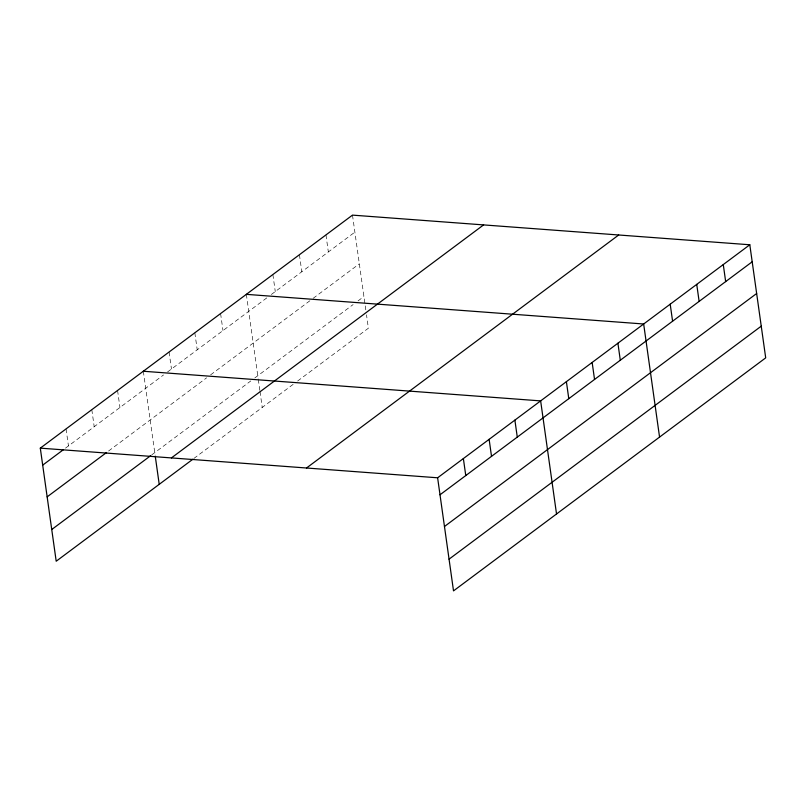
<?xml version="1.0" encoding="UTF-8"?>
<svg xmlns="http://www.w3.org/2000/svg" width="806" height="806" viewBox="0 0 806 806"><rect width="100%" height="100%" fill="white"/><g stroke="black" fill="none" stroke-linecap="round" stroke-linejoin="round"><path stroke-width="0.6" stroke-dasharray="4.03 3.02" d="M65.477 448.146L163.547 374.941M167.507 371.989L267.411 297.424M271.34 294.492L354.882 232.138M108.568 451.017L206.628 377.812M210.598 374.861L312.164 299.056M313.141 298.321L359.335 263.844M151.79 454.846L250.847 380.906M254.807 377.954L353.119 304.577M358.025 300.91L363.929 296.507M193.883 458.453L293.686 383.968M297.615 381.036L368.382 328.213L366.498 314.803M352.484 215.121L365.813 309.927M325.956 234.929L328.344 251.946M299.419 254.736L301.807 271.753M272.881 274.544L275.269 291.55M246.344 294.351L258.122 378.175M258.293 379.394L259.834 390.366M260.006 391.585L262.242 407.443M220.592 313.574L222.98 330.581M194.83 332.797L197.228 349.804M169.079 352.021L171.466 369.027M143.317 371.244L155.105 455.068M117.565 390.467L119.953 407.473M91.813 409.69L94.201 426.696M66.052 428.913L68.45 445.92"/><path stroke-width="1.21" d="M192.896 459.198L56.198 561.228L40.3 448.136L352.484 215.121L749.802 244.772L765.7 357.864L453.516 590.879L437.618 477.787L749.802 244.772M42.688 465.143L63.493 449.617M47.151 496.859L106.583 452.488M51.735 529.522L150.803 455.581M171.416 457.919L483.6 224.904M306.502 468.004L618.696 234.989M440.005 494.793L752.2 261.789M444.469 526.499L756.653 293.495M449.053 559.173L761.247 326.158M246.344 294.351L643.662 323.992L659.56 437.094M143.317 371.244L540.645 400.894L556.533 513.986M40.3 448.136L437.618 477.787M723.274 264.58L725.662 281.596M696.737 284.387L699.124 301.394M670.199 304.194L672.587 321.201M617.91 343.215L620.298 360.232M592.148 362.448L594.546 379.455M566.396 381.671L568.784 398.678M514.883 420.117L517.281 437.124M489.131 439.341L491.519 456.347M463.369 458.564L465.767 475.57M155.276 456.287L159.215 484.335"/></g></svg>
